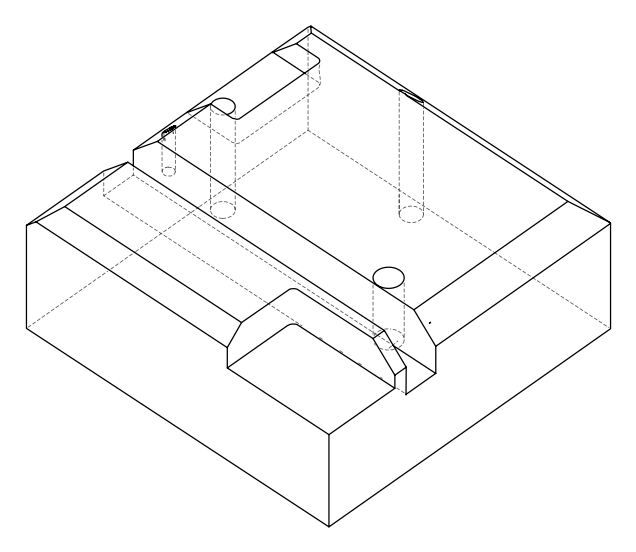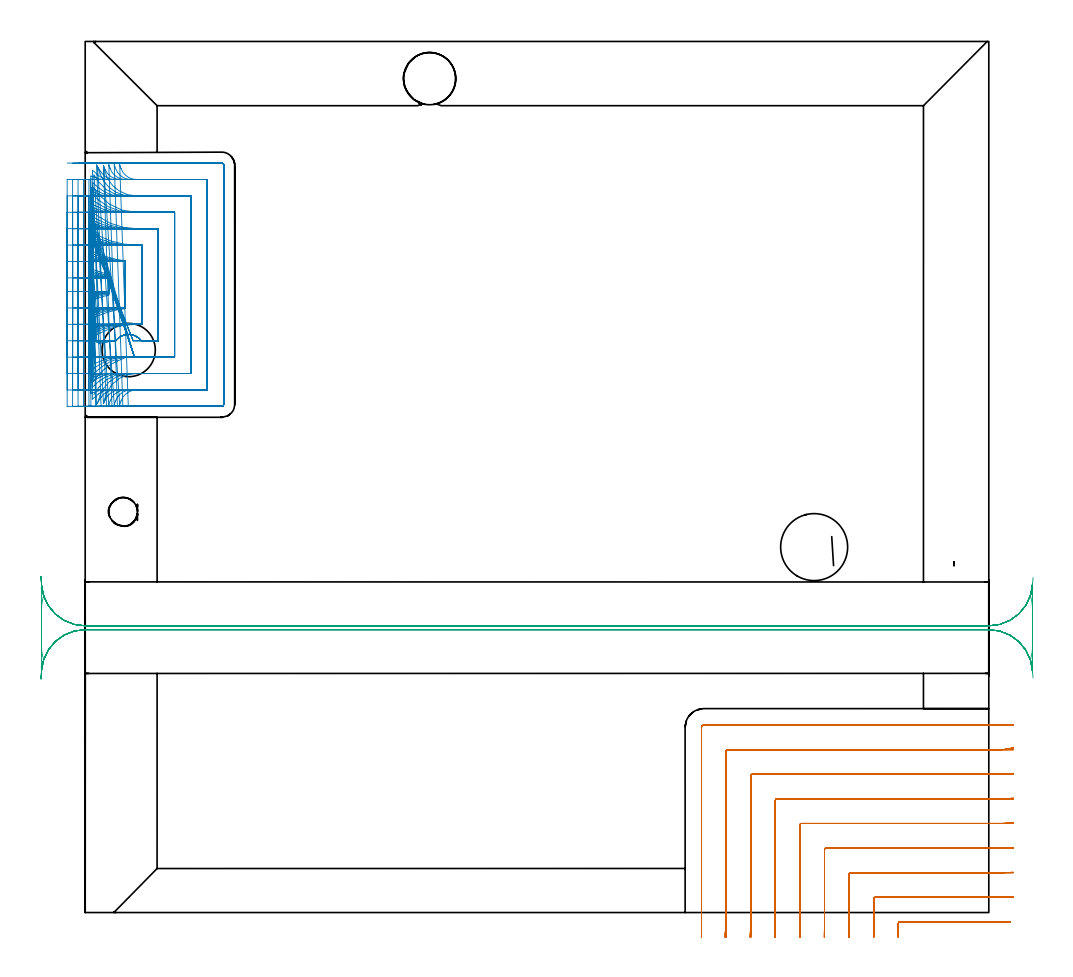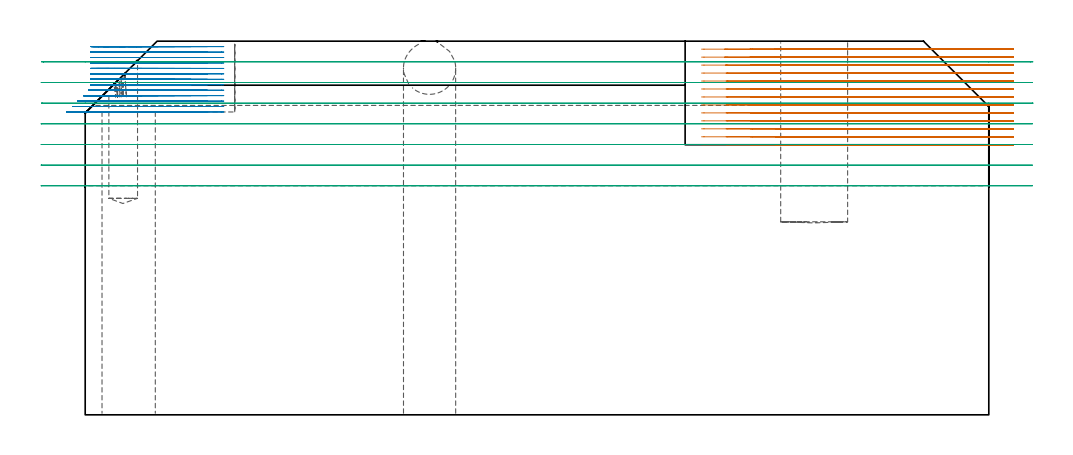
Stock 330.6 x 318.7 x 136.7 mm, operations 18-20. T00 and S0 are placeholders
(PLAN: 20 operations, 12 tool changes, 141.2 min)
(1 INDEXABLE_INSERT_DRILL_BLIND_HOLE_FROM_SOLID | STEP1POCKET | NXT0302_020 | 0.28 min | 31190 mm3)
(2 SPOT_DRILL | STEP1HOLE | NXT0321_9005460120000 | 0.05 min | 222 mm3)
(3 SPOT_DRILL_1 | STEP1HOLE_1 | NXT0321_9005460120000 | 0.05 min | 3108 mm3)
(4 SPOT_DRILL_2 | STEP1POCKET_1 | NXT0321_9005460120000 | 0.03 min | 701 mm3)
(5 DRILL_BLIND_HOLE_INTO_CENTER | STEP1HOLE | NXT0301_076 | 0.07 min | 1095 mm3)
(6 GUN_DRILL_THROUGH_HOLE | STEP1HOLE | UGT0307_009 | 0.74 min | 14107 mm3)
(7 DRILL_TO_ENLARGE_THROUGH_HOLE | STEP1HOLE | UGT0301_258 | 0.58 min | 23703 mm3)
(8 DRILL_BLIND_HOLE_INTO_CENTER_1 | STEP1HOLE_1 | UGT0301_198 | 0.06 min | 398 mm3)
(9 GUN_DRILL_THROUGH_HOLE_1 | STEP1HOLE_1 | UGT0307_003 | 0.55 min | 3837 mm3)
(10 SPADE_DRILL_TO_ENLARGE_THROUGH_HOLE | STEP1HOLE_1 | UGT0306_010 | 0.48 min | 33441 mm3)
(11 DRILL_BLIND_HOLE_INTO_CENTER_2 | STEP1POCKET_1 | NXT0301_076 | 0.22 min | 4461 mm3)
(12 AREA_MILL | FG_CHAMFER_SURFACE | UGT0205_001 | 6.89 min | 33155 mm3)
(13 AREA_MILL_1 | FG_CHAMFER_SURFACE_1 | UGT0205_001 | 1.26 min | 8391 mm3)
(14 AREA_MILL_2 | FG_CHAMFER_SURFACE_2 | UGT0205_001 | 9.97 min | 26700 mm3)
(15 AREA_MILL_3 | FG_CHAMFER_SURFACE_3 | UGT0205_001 | 8.74 min | 57070 mm3)
(16 AREA_MILL_4 | FG_CHAMFER_SURFACE_4 | UGT0205_001 | 13.74 min | 58611 mm3)
(17 AREA_MILL_5 | FG_CHAMFER_SURFACE_5 | UGT0205_001 | 21.66 min | 79391 mm3)
(18 MILL_CORNER_NOTCH_RECTANGULAR | CORNER_NOTCH_RECTANGULAR | NXT0201_011 | Follow Part, ap 3, ae 75% | 31.05 min | 310440 mm3)
(19 MILL_SLOT | SLOT_PARTIAL_RECTANGULAR | NXT0201_009 | Follow Part, ap 2, ae 75% | 33.45 min | 108676 mm3)
(20 MILL_RECTANGULAR_SLOT | SLOT_RECTANGULAR | UGT0201_004 | Follow Part, ap 8, ae 75% | 11.26 min | 573673 mm3)
(TOOL NXT0302_020 | Index. Insert Drill 24.5mm [880-D2450L25-03] | D24.5 PA176 FL74 Z2)
(TOOL NXT0321_9005460120000 | NC Spot Drill, 142deg, 12mm, Carbide, Uncoated | D12 PA142 FL30 Z2)
(TOOL NXT0301_076 | Carbide Drill 10.5mm [860.1-1050-032A1-MM 2214] | D10.5 PA140 FL55 Z2)
(TOOL UGT0307_009 | Gun Drill 12 mm | D12 PA130 FL24 Z1)
(TOOL UGT0301_258 | Twist Drill 19.1 mm | D19.1 PA118 FL140 Z2)
(TOOL UGT0301_198 | Twist Drill 7.9 mm | D7.9 PA118 FL73 Z2)
(TOOL UGT0307_003 | Gun Drill 7 mm | D7 PA130 FL24 Z1)
(TOOL UGT0306_010 | Spade Drill 19.5mm | D19.5 PA132 FL10 Z2)
(TOOL UGT0205_001 | Chamfer Mill 20 x 3 x 45 deg. | D20 FL50 Z2)
(TOOL NXT0201_011 | ENDMILL 12mm [2P460-1200-NA 1630] | D12 FL38 Z6)
(TOOL NXT0201_009 | ENDMILL 8mm [2P460-0800-NA 1630] | D8 FL26 Z6)
(TOOL UGT0201_004 | End Mill 32 mm | D32 FL53 Z6)
(OP 18 MILL_CORNER_NOTCH_RECTANGULAR)
G17 G21 G94 G90
T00 M6
G54
G17 G0 G90 X338.545 Y-3.379 S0 M3
G43 Z146.7 H1
Z133.785
G94 G1 X335.545 Y-3.398 F250.
G2 X335.072 Y-3.4 R72. F500.
G1 X298.095
G3 X297.5 Y-3.995 R0.6
G2 X297.485 Y-6. R72.
G1 X297.422 Y-8.999 F250.
G0 Z146.7
X339.599 Y5.691
Z133.785
G1 X336.6 Y5.619
G2 X335.072 Y5.6 R63. F500.
G1 X289.095
G3 X288.5 Y5.005 R0.6
G1 Y-4.472
G2 X288.481 Y-6. R63.
G1 X288.409 Y-8.999 F250.
G0 Z146.7
X339.599 Y14.706
Z133.785
G1 X336.6 Y14.622
G2 X335.072 Y14.6 R54. F500.
G1 X280.095
G3 X279.5 Y14.005 R0.6
G1 Y-4.472
G2 X279.478 Y-6. R54.
G1 X279.393 Y-8.999 F250.
G0 Z146.7
X339.598 Y23.728
Z133.785
G1 X336.6 Y23.626
G2 X335.072 Y23.6 R45. F500.
G1 X271.096
G3 X270.5 Y23.004 R0.6
G1 Y-4.472
G2 X270.474 Y-6. R45.
G1 X270.372 Y-8.998 F250.
G0 Z146.7
X339.597 Y32.76
Z133.785
G1 X336.6 Y32.632
G2 X335.072 Y32.6 R36. F500.
G1 X262.096
G3 X261.5 Y32.004 R0.6
G1 Y-4.472
G2 X261.468 Y-6. R36.
G1 X261.34 Y-8.997 F250.
G0 Z146.7
X339.595 Y41.813
Z133.785
G1 X336.6 Y41.643
G2 X335.072 Y41.6 R27. F500.
G1 X253.096
G3 X252.5 Y41.004 R0.6
G1 Y-4.472
G2 X252.457 Y-6. R27.
G1 X252.287 Y-8.995 F250.
G0 Z146.7
X339.589 Y50.92
Z133.785
G1 X336.6 Y50.665
G2 X335.072 Y50.6 R18. F500.
G1 X244.096
G3 X243.5 Y50.004 R0.6
G1 Y-4.472
G2 X243.435 Y-6. R18.
G1 X243.18 Y-8.989 F250.
G0 Z146.7
X339.556 Y60.24
Z133.785
G1 X336.6 Y59.731
G2 X335.072 Y59.6 R9. F500.
G1 X235.097
G3 X234.5 Y59.003 R0.6
G1 Y-4.472
G2 X234.369 Y-6. R9.
G1 X233.86 Y-8.956 F250.
G0 Z146.7
X338.072 Y68.6
Z133.785
G1 X335.072
X226.4 F500.
G3 X225.5 Y67.7 R0.9
G1 Y-4.472
Y-7.472 F250.
G0 Z146.7
X338.545 Y-3.379
Z130.869
G1 X335.545 Y-3.398
G2 X335.072 Y-3.4 R72. F500.
G1 X298.095
G3 X297.5 Y-3.995 R0.6
G2 X297.485 Y-6. R72.
G1 X297.422 Y-8.999 F250.
G0 Z146.7
X339.599 Y5.691
Z130.869
G1 X336.6 Y5.619
G2 X335.072 Y5.6 R63. F500.
G1 X289.095
G3 X288.5 Y5.005 R0.6
G1 Y-4.472
G2 X288.481 Y-6. R63.
G1 X288.409 Y-8.999 F250.
G0 Z146.7
X339.599 Y14.706
Z130.869
G1 X336.6 Y14.622
G2 X335.072 Y14.6 R54. F500.
G1 X280.095
G3 X279.5 Y14.005 R0.6
G1 Y-4.472
G2 X279.478 Y-6. R54.
G1 X279.394 Y-8.999 F250.
G0 Z146.7
X339.598 Y23.728
Z130.869
G1 X336.6 Y23.626
G2 X335.072 Y23.6 R45. F500.
G1 X271.096
G3 X270.5 Y23.004 R0.6
G1 Y-4.472
G2 X270.474 Y-6. R45.
G1 X270.372 Y-8.998 F250.
G0 Z146.7
X339.597 Y32.76
Z130.869
G1 X336.6 Y32.632
G2 X335.072 Y32.6 R36. F500.
G1 X262.096
G3 X261.5 Y32.004 R0.6
G1 Y-4.472
G2 X261.468 Y-6. R36.
G1 X261.34 Y-8.997 F250.
G0 Z146.7
X339.595 Y41.813
Z130.869
G1 X336.6 Y41.643
G2 X335.072 Y41.6 R27. F500.
G1 X253.096
G3 X252.5 Y41.004 R0.6
G1 Y-4.472
G2 X252.457 Y-6. R27.
G1 X252.287 Y-8.995 F250.
G0 Z146.7
X339.589 Y50.92
Z130.869
G1 X336.6 Y50.665
G2 X335.072 Y50.6 R18. F500.
G1 X244.096
G3 X243.5 Y50.004 R0.6
G1 Y-4.472
G2 X243.435 Y-6. R18.
G1 X243.18 Y-8.989 F250.
G0 Z146.7
X339.556 Y60.24
Z130.869
G1 X336.6 Y59.731
G2 X335.072 Y59.6 R9. F500.
G1 X235.097
G3 X234.5 Y59.003 R0.6
G1 Y-4.472
G2 X234.369 Y-6. R9.
G1 X233.86 Y-8.956 F250.
G0 Z146.7
X338.072 Y68.6
Z130.869
G1 X335.072
X226.4 F500.
G3 X225.5 Y67.7 R0.9
G1 Y-4.472
Y-7.472 F250.
G0 Z146.7
X338.545 Y-3.379
Z127.954
G1 X335.545 Y-3.398
G2 X335.073 Y-3.4 R72. F500.
G1 X298.095
G3 X297.5 Y-3.995 R0.6
G1 Y-5.343
G2 X297.497 Y-6. R72.
G1 X297.47 Y-9. F250.
G0 Z146.7
X339.599 Y5.691
Z127.954
G1 X336.6 Y5.619
G2 X335.073 Y5.6 R63. F500.
G1 X289.095
G3 X288.5 Y5.005 R0.6
G1 Y-5.343
G2 X288.497 Y-6. R63.
G1 X288.465 Y-9. F250.
G0 Z146.7
X339.599 Y14.706
Z127.954
G1 X336.6 Y14.622
G2 X335.073 Y14.6 R54. F500.
G1 X280.095
G3 X279.5 Y14.005 R0.6
G1 Y-5.343
G2 X279.496 Y-6. R54.
G1 X279.46 Y-9. F250.
G0 Z146.7
X339.598 Y23.728
Z127.954
G1 X336.6 Y23.626
G2 X335.073 Y23.6 R45. F500.
G1 X271.096
G3 X270.5 Y23.004 R0.6
G1 Y-5.343
G2 X270.495 Y-6. R45.
G1 X270.451 Y-9. F250.
G0 Z146.7
X339.597 Y32.76
Z127.954
G1 X336.6 Y32.632
G2 X335.073 Y32.6 R36. F500.
G1 X262.096
G3 X261.5 Y32.004 R0.6
G1 Y-5.343
G2 X261.494 Y-6. R36.
G1 X261.439 Y-9. F250.
G0 Z146.7
X339.595 Y41.813
Z127.954
G1 X336.6 Y41.643
G2 X335.073 Y41.6 R27. F500.
G1 X253.096
G3 X252.5 Y41.004 R0.6
G1 Y-5.343
G2 X252.492 Y-6. R27.
G1 X252.419 Y-8.999 F250.
G0 Z146.7
X339.589 Y50.919
Z127.954
G1 X336.6 Y50.665
G2 X335.073 Y50.6 R18. F500.
G1 X244.096
G3 X243.5 Y50.004 R0.6
G1 Y-5.343
G2 X243.488 Y-6. R18.
G1 X243.379 Y-8.998 F250.
G0 Z146.7
X339.556 Y60.24
Z127.954
G1 X336.6 Y59.731
G2 X335.073 Y59.6 R9. F500.
G1 X235.097
G3 X234.5 Y59.003 R0.6
G1 Y-5.343
G2 X234.476 Y-6. R9.
G1 X234.257 Y-8.992 F250.
G0 Z146.7
X338.073 Y68.6
Z127.954
G1 X335.073
X226.4 F500.
G3 X225.5 Y67.7 R0.9
G1 Y-5.343
Y-8.343 F250.
G0 Z146.7
X338.545 Y-3.379
Z125.038
G1 X335.545 Y-3.398
G2 X335.073 Y-3.4 R72. F500.
G1 X298.095
G3 X297.5 Y-3.995 R0.6
G1 Y-6.
Y-9. F250.
G0 Z146.7
X339.599 Y5.691
Z125.038
G1 X336.6 Y5.619
G2 X335.073 Y5.6 R63. F500.
G1 X289.095
G3 X288.5 Y5.005 R0.6
G1 Y-6.
Y-9. F250.
G0 Z146.7
X339.599 Y14.706
Z125.038
G1 X336.6 Y14.622
G2 X335.073 Y14.6 R54. F500.
G1 X280.095
G3 X279.5 Y14.005 R0.6
G1 Y-6.
Y-9. F250.
G0 Z146.7
X339.598 Y23.728
Z125.038
G1 X336.6 Y23.626
G2 X335.073 Y23.6 R45. F500.
G1 X271.096
G3 X270.5 Y23.004 R0.6
G1 Y-6.
Y-9. F250.
G0 Z146.7
X339.597 Y32.76
Z125.038
G1 X336.6 Y32.632
G2 X335.073 Y32.6 R36. F500.
G1 X262.096
G3 X261.5 Y32.004 R0.6
G1 Y-6.
Y-9. F250.
G0 Z146.7
X339.595 Y41.813
Z125.038
G1 X336.6 Y41.643
G2 X335.073 Y41.6 R27. F500.
G1 X253.096
G3 X252.5 Y41.004 R0.6
G1 Y-6.
Y-9. F250.
G0 Z146.7
X339.589 Y50.919
Z125.038
G1 X336.6 Y50.665
G2 X335.073 Y50.6 R18. F500.
G1 X244.096
G3 X243.5 Y50.004 R0.6
G1 Y-6.
Y-9. F250.
G0 Z146.7
X339.556 Y60.24
Z125.038
G1 X336.6 Y59.731
G2 X335.073 Y59.6 R9. F500.
G1 X235.097
G3 X234.5 Y59.003 R0.6
G1 Y-6.
Y-9. F250.
G0 Z146.7
X338.073 Y68.6
Z125.038
G1 X335.073
X226.4 F500.
G3 X225.5 Y67.7 R0.9
G1 Y-6.
Y-9. F250.
G0 Z146.7
X338.545 Y-3.379
Z122.123
G1 X335.545 Y-3.399
G2 X335.082 Y-3.4 R72. F500.
G1 X298.095
G3 X297.5 Y-3.995 R0.6
G1 Y-6.
Y-9. F250.
G0 Z146.7
X339.599 Y5.691
Z122.123
G1 X336.6 Y5.618
G2 X335.082 Y5.6 R63. F500.
G1 X289.095
G3 X288.5 Y5.005 R0.6
G1 Y-6.
Y-9. F250.
G0 Z146.7
X339.599 Y14.706
Z122.123
G1 X336.6 Y14.621
G2 X335.082 Y14.6 R54. F500.
G1 X280.095
G3 X279.5 Y14.005 R0.6
G1 Y-6.
Y-9. F250.
G0 Z146.7
X339.598 Y23.727
Z122.123
G1 X336.6 Y23.626
G2 X335.082 Y23.6 R45. F500.
G1 X271.096
G3 X270.5 Y23.004 R0.6
G1 Y-6.
Y-9. F250.
G0 Z146.7
X339.597 Y32.758
Z122.123
G1 X336.6 Y32.632
G2 X335.082 Y32.6 R36. F500.
G1 X262.096
G3 X261.5 Y32.004 R0.6
G1 Y-6.
Y-9. F250.
G0 Z146.7
X339.595 Y41.811
Z122.123
G1 X336.6 Y41.643
G2 X335.082 Y41.6 R27. F500.
G1 X253.096
G3 X252.5 Y41.004 R0.6
G1 Y-6.
Y-9. F250.
G0 Z146.7
X339.589 Y50.917
Z122.123
G1 X336.6 Y50.664
G2 X335.082 Y50.6 R18. F500.
G1 X244.096
G3 X243.5 Y50.004 R0.6
G1 Y-6.
Y-9. F250.
G0 Z146.7
X339.557 Y60.235
Z122.123
G1 X336.6 Y59.729
G2 X335.082 Y59.6 R9. F500.
G1 X235.097
G3 X234.5 Y59.003 R0.6
G1 Y-6.
Y-9. F250.
G0 Z146.7
X338.082 Y68.6
Z122.123
G1 X335.082
X226.4 F500.
G3 X225.5 Y67.7 R0.9
G1 Y-6.
Y-9. F250.
G0 Z146.7
X338.544 Y-3.4
Z119.208
G1 X335.544
X298.095 F500.
G3 X297.5 Y-3.995 R0.6
G1 Y-6.
Y-9. F250.
G0 Z146.7
X339.6 Y5.613
Z119.208
G1 X336.6 Y5.601
G2 X336.331 Y5.6 R63. F500.
G1 X289.095
G3 X288.5 Y5.005 R0.6
G1 Y-6.
Y-9. F250.
G0 Z146.7
X339.6 Y14.616
Z119.208
G1 X336.6 Y14.601
G2 X336.331 Y14.6 R54. F500.
G1 X280.095
G3 X279.5 Y14.005 R0.6
G1 Y-6.
Y-9. F250.
G0 Z146.7
X339.6 Y23.619
Z119.208
G1 X336.6 Y23.601
G2 X336.331 Y23.6 R45. F500.
G1 X271.096
G3 X270.5 Y23.004 R0.6
G1 Y-6.
Y-9. F250.
G0 Z146.7
X339.6 Y32.623
Z119.208
G1 X336.6 Y32.601
G2 X336.331 Y32.6 R36. F500.
G1 X262.096
G3 X261.5 Y32.004 R0.6
G1 Y-6.
Y-9. F250.
G0 Z146.7
X339.6 Y41.631
Z119.208
G1 X336.6 Y41.601
G2 X336.331 Y41.6 R27. F500.
G1 X253.096
G3 X252.5 Y41.004 R0.6
G1 Y-6.
Y-9. F250.
G0 Z146.7
X339.6 Y50.647
Z119.208
G1 X336.6 Y50.602
G2 X336.331 Y50.6 R18. F500.
G1 X244.096
G3 X243.5 Y50.004 R0.6
G1 Y-6.
Y-9. F250.
G0 Z146.7
X339.599 Y59.694
Z119.208
G1 X336.6 Y59.604
G2 X336.331 Y59.6 R9. F500.
G1 X235.097
G3 X234.5 Y59.003 R0.6
G1 Y-6.
Y-9. F250.
G0 Z146.7
X339.331 Y68.6
Z119.208
G1 X336.331
X226.4 F500.
G3 X225.5 Y67.7 R0.9
G1 Y-6.
Y-9. F250.
G0 Z146.7
X338.544 Y-3.4
Z116.292
G1 X335.544
X298.095 F500.
G3 X297.5 Y-3.995 R0.6
G1 Y-6.
Y-9. F250.
G0 Z146.7
X339.6 Y5.6
Z116.292
G1 X336.6
X289.095 F500.
G3 X288.5 Y5.005 R0.6
G1 Y-6.
Y-9. F250.
G0 Z146.7
X339.6 Y14.6
Z116.292
G1 X336.6
X280.095 F500.
G3 X279.5 Y14.005 R0.6
G1 Y-6.
Y-9. F250.
G0 Z146.7
X339.6 Y23.6
Z116.292
G1 X336.6
X271.096 F500.
G3 X270.5 Y23.004 R0.6
G1 Y-6.
Y-9. F250.
G0 Z146.7
X339.6 Y32.6
Z116.292
G1 X336.6
X262.096 F500.
G3 X261.5 Y32.004 R0.6
G1 Y-6.
Y-9. F250.
G0 Z146.7
X339.6 Y41.6
Z116.292
G1 X336.6
X253.096 F500.
G3 X252.5 Y41.004 R0.6
G1 Y-6.
Y-9. F250.
G0 Z146.7
X339.6 Y50.6
Z116.292
G1 X336.6
X244.096 F500.
G3 X243.5 Y50.004 R0.6
G1 Y-6.
Y-9. F250.
G0 Z146.7
X339.6 Y59.6
Z116.292
G1 X336.6
X235.097 F500.
G3 X234.5 Y59.003 R0.6
G1 Y-6.
Y-9. F250.
G0 Z146.7
X339.6 Y68.6
Z116.292
G1 X336.6
X226.4 F500.
G3 X225.5 Y67.7 R0.9
G1 Y-6.
Y-9. F250.
G0 Z146.7
X338.544 Y-3.4
Z113.377
G1 X335.544
X298.095 F500.
G3 X297.5 Y-3.995 R0.6
G1 Y-6.
Y-9. F250.
G0 Z146.7
X339.6 Y5.6
Z113.377
G1 X336.6
X289.095 F500.
G3 X288.5 Y5.005 R0.6
G1 Y-6.
Y-9. F250.
G0 Z146.7
X339.6 Y14.6
Z113.377
G1 X336.6
X280.095 F500.
G3 X279.5 Y14.005 R0.6
G1 Y-6.
Y-9. F250.
G0 Z146.7
X339.6 Y23.6
Z113.377
G1 X336.6
X271.096 F500.
G3 X270.5 Y23.004 R0.6
G1 Y-6.
Y-9. F250.
G0 Z146.7
X339.6 Y32.6
Z113.377
G1 X336.6
X262.096 F500.
G3 X261.5 Y32.004 R0.6
G1 Y-6.
Y-9. F250.
G0 Z146.7
X339.6 Y41.6
Z113.377
G1 X336.6
X253.096 F500.
G3 X252.5 Y41.004 R0.6
G1 Y-6.
Y-9. F250.
G0 Z146.7
X339.6 Y50.6
Z113.377
G1 X336.6
X244.096 F500.
G3 X243.5 Y50.004 R0.6
G1 Y-6.
Y-9. F250.
G0 Z146.7
X339.6 Y59.6
Z113.377
G1 X336.6
X235.097 F500.
G3 X234.5 Y59.003 R0.6
G1 Y-6.
Y-9. F250.
G0 Z146.7
X339.6 Y68.6
Z113.377
G1 X336.6
X226.4 F500.
G3 X225.5 Y67.7 R0.9
G1 Y-6.
Y-9. F250.
G0 Z146.7
X338.544 Y-3.4
Z110.462
G1 X335.544
X298.095 F500.
G3 X297.5 Y-3.995 R0.6
G1 Y-6.
Y-9. F250.
G0 Z146.7
X339.6 Y5.6
Z110.462
G1 X336.6
X289.095 F500.
G3 X288.5 Y5.005 R0.6
G1 Y-6.
Y-9. F250.
G0 Z146.7
X339.6 Y14.6
Z110.462
G1 X336.6
X280.095 F500.
G3 X279.5 Y14.005 R0.6
G1 Y-6.
Y-9. F250.
G0 Z146.7
X339.6 Y23.6
Z110.462
G1 X336.6
X271.096 F500.
G3 X270.5 Y23.004 R0.6
G1 Y-6.
Y-9. F250.
G0 Z146.7
X339.6 Y32.6
Z110.462
G1 X336.6
X262.096 F500.
G3 X261.5 Y32.004 R0.6
G1 Y-6.
Y-9. F250.
G0 Z146.7
X339.6 Y41.6
Z110.462
G1 X336.6
X253.096 F500.
G3 X252.5 Y41.004 R0.6
G1 Y-6.
Y-9. F250.
G0 Z146.7
X339.6 Y50.6
Z110.462
G1 X336.6
X244.096 F500.
G3 X243.5 Y50.004 R0.6
G1 Y-6.
Y-9. F250.
G0 Z146.7
X339.6 Y59.6
Z110.462
G1 X336.6
X235.097 F500.
G3 X234.5 Y59.003 R0.6
G1 Y-6.
Y-9. F250.
G0 Z146.7
X339.6 Y68.6
Z110.462
G1 X336.6
X226.4 F500.
G3 X225.5 Y67.7 R0.9
G1 Y-6.
Y-9. F250.
G0 Z146.7
X338.544 Y-3.4
Z107.546
G1 X335.544
X298.095 F500.
G3 X297.5 Y-3.995 R0.6
G1 Y-6.
Y-9. F250.
G0 Z146.7
X339.6 Y5.6
Z107.546
G1 X336.6
X289.095 F500.
G3 X288.5 Y5.005 R0.6
G1 Y-6.
Y-9. F250.
G0 Z146.7
X339.6 Y14.6
Z107.546
G1 X336.6
X280.095 F500.
G3 X279.5 Y14.005 R0.6
G1 Y-6.
Y-9. F250.
G0 Z146.7
X339.6 Y23.6
Z107.546
G1 X336.6
X271.096 F500.
G3 X270.5 Y23.004 R0.6
G1 Y-6.
Y-9. F250.
G0 Z146.7
X339.6 Y32.6
Z107.546
G1 X336.6
X262.096 F500.
G3 X261.5 Y32.004 R0.6
G1 Y-6.
Y-9. F250.
G0 Z146.7
X339.6 Y41.6
Z107.546
G1 X336.6
X253.096 F500.
G3 X252.5 Y41.004 R0.6
G1 Y-6.
Y-9. F250.
G0 Z146.7
X339.6 Y50.6
Z107.546
G1 X336.6
X244.096 F500.
G3 X243.5 Y50.004 R0.6
G1 Y-6.
Y-9. F250.
G0 Z146.7
X339.6 Y59.6
Z107.546
G1 X336.6
X235.097 F500.
G3 X234.5 Y59.003 R0.6
G1 Y-6.
Y-9. F250.
G0 Z146.7
X339.6 Y68.6
Z107.546
G1 X336.6
X226.4 F500.
G3 X225.5 Y67.7 R0.9
G1 Y-6.
Y-9. F250.
G0 Z146.7
X338.544 Y-3.4
Z104.631
G1 X335.544
X298.095 F500.
G3 X297.5 Y-3.995 R0.6
G1 Y-6.
Y-9. F250.
G0 Z146.7
X339.6 Y5.6
Z104.631
G1 X336.6
X289.095 F500.
G3 X288.5 Y5.005 R0.6
G1 Y-6.
Y-9. F250.
G0 Z146.7
X339.6 Y14.6
Z104.631
G1 X336.6
X280.095 F500.
G3 X279.5 Y14.005 R0.6
G1 Y-6.
Y-9. F250.
G0 Z146.7
X339.6 Y23.6
Z104.631
G1 X336.6
X271.096 F500.
G3 X270.5 Y23.004 R0.6
G1 Y-6.
Y-9. F250.
G0 Z146.7
X339.6 Y32.6
Z104.631
G1 X336.6
X262.096 F500.
G3 X261.5 Y32.004 R0.6
G1 Y-6.
Y-9. F250.
G0 Z146.7
X339.6 Y41.6
Z104.631
G1 X336.6
X253.096 F500.
G3 X252.5 Y41.004 R0.6
G1 Y-6.
Y-9. F250.
G0 Z146.7
X339.6 Y50.6
Z104.631
G1 X336.6
X244.096 F500.
G3 X243.5 Y50.004 R0.6
G1 Y-6.
Y-9. F250.
G0 Z146.7
X339.6 Y59.6
Z104.631
G1 X336.6
X235.097 F500.
G3 X234.5 Y59.003 R0.6
G1 Y-6.
Y-9. F250.
G0 Z146.7
X339.6 Y68.6
Z104.631
G1 X336.6
X226.4 F500.
G3 X225.5 Y67.7 R0.9
G1 Y-6.
Y-9. F250.
G0 Z146.7
X338.544 Y-3.4
Z101.715
G1 X335.544
X298.095 F500.
G3 X297.5 Y-3.995 R0.6
G1 Y-6.
Y-9. F250.
G0 Z146.7
X339.6 Y5.6
Z101.715
G1 X336.6
X289.095 F500.
G3 X288.5 Y5.005 R0.6
G1 Y-6.
Y-9. F250.
G0 Z146.7
X339.6 Y14.6
Z101.715
G1 X336.6
X280.095 F500.
G3 X279.5 Y14.005 R0.6
G1 Y-6.
Y-9. F250.
G0 Z146.7
X339.6 Y23.6
Z101.715
G1 X336.6
X271.096 F500.
G3 X270.5 Y23.004 R0.6
G1 Y-6.
Y-9. F250.
G0 Z146.7
X339.6 Y32.6
Z101.715
G1 X336.6
X262.096 F500.
G3 X261.5 Y32.004 R0.6
G1 Y-6.
Y-9. F250.
G0 Z146.7
X339.6 Y41.6
Z101.715
G1 X336.6
X253.096 F500.
G3 X252.5 Y41.004 R0.6
G1 Y-6.
Y-9. F250.
G0 Z146.7
X339.6 Y50.6
Z101.715
G1 X336.6
X244.096 F500.
G3 X243.5 Y50.004 R0.6
G1 Y-6.
Y-9. F250.
G0 Z146.7
X339.6 Y59.6
Z101.715
G1 X336.6
X235.097 F500.
G3 X234.5 Y59.003 R0.6
G1 Y-6.
Y-9. F250.
G0 Z146.7
X339.6 Y68.6
Z101.715
G1 X336.6
X226.4 F500.
G3 X225.5 Y67.7 R0.9
G1 Y-6.
Y-9. F250.
G0 Z146.7
X338.544 Y-3.4
Z98.8
G1 X335.544
X298.095 F500.
G3 X297.5 Y-3.995 R0.6
G1 Y-6.
Y-9. F250.
G0 Z146.7
X339.6 Y5.6
Z98.8
G1 X336.6
X289.095 F500.
G3 X288.5 Y5.005 R0.6
G1 Y-6.
Y-9. F250.
G0 Z146.7
X339.6 Y14.6
Z98.8
G1 X336.6
X280.095 F500.
G3 X279.5 Y14.005 R0.6
G1 Y-6.
Y-9. F250.
G0 Z146.7
X339.6 Y23.6
Z98.8
G1 X336.6
X271.096 F500.
G3 X270.5 Y23.004 R0.6
G1 Y-6.
Y-9. F250.
G0 Z146.7
X339.6 Y32.6
Z98.8
G1 X336.6
X262.096 F500.
G3 X261.5 Y32.004 R0.6
G1 Y-6.
Y-9. F250.
G0 Z146.7
X339.6 Y41.6
Z98.8
G1 X336.6
X253.096 F500.
G3 X252.5 Y41.004 R0.6
G1 Y-6.
Y-9. F250.
G0 Z146.7
X339.6 Y50.6
Z98.8
G1 X336.6
X244.096 F500.
G3 X243.5 Y50.004 R0.6
G1 Y-6.
Y-9. F250.
G0 Z146.7
X339.6 Y59.6
Z98.8
G1 X336.6
X235.097 F500.
G3 X234.5 Y59.003 R0.6
G1 Y-6.
Y-9. F250.
G0 Z146.7
X339.6 Y68.6
Z98.8
G1 X336.6
X226.4 F500.
G3 X225.5 Y67.7 R0.9
G1 Y-6.
Y-9. F250.
G0 Z146.7
M5
M2
(OP 19 MILL_SLOT)
G17 G21 G94 G90
T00 M6
G54
G17 G0 G90 X2.068 Y223.853 S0 M3
G43 Z146.7 H1
Z134.708
G94 G1 X4.9 Y224.844 F250.
G2 X8.7 Y225.975 R42. F500.
G1 Y233.428
G2 X4.9 Y234.56 R42.
G1 X2.069 Y235.551 F250.
X2.132 Y217.265 F500.
X4.9 Y218.421 F250.
G2 X14.7 Y220.969 R36. F500.
G1 Y238.432
G2 X4.9 Y240.984 R36.
G1 X2.132 Y242.14 F250.
X2.309 Y210.459 F500.
X4.973 Y211.839 F250.
G2 X18.77 Y215.2 R30. F500.
G1 X20.7
Y244.2
X18.781
G2 X4.9 Y247.604 R30.
G1 X2.24 Y248.992 F250.
X17.533 Y209.2 F500.
X20.533 F250.
X26.7 F500.
Y250.2
X18.781
G2 X4.9 Y254.621 R24.
G1 X2.453 Y256.356 F250.
X18.025 Y203.2 F500.
X21.025 F250.
X32.7 F500.
Y256.2
X18.781
G2 X4.9 Y262.74 R18.
G1 X2.99 Y265.054 F250.
X2.988 Y194.361 F500.
X4.9 Y196.673 F250.
G2 X11.777 Y201.786 R18. F500.
G1 X14.542 Y202.952 F250.
G0 Z146.7
X6.718 Y186.198
Z134.708
G1 X7.026 Y187.666
G2 X18.77 Y197.2 R12. F500.
G1 X38.7
Y262.2
X18.781
G2 X7.036 Y271.739 R12.
G1 X6.728 Y273.207 F250.
X12.613 Y185.786 F500.
X13.113 Y187.2 F250.
G2 X18.77 Y191.2 R6. F500.
G1 X44.7
Y268.2
X18.781
G2 X13.124 Y272.2 R6.
G1 X12.624 Y273.614 F250.
X15.77 Y185.2 F500.
X18.77 F250.
X49.9 F500.
G3 X50.7 Y186. R0.8
G1 Y273.4
G3 X49.9 Y274.2 R0.8
G1 X18.781
X15.781 F250.
G0 Z146.7
X2.022 Y224.637
Z132.715
G1 X4.9 Y225.486
G2 X8.7 Y226.416 R42. F500.
G1 Y232.986
G2 X4.9 Y233.918 R42.
G1 X2.023 Y234.767 F250.
X2.068 Y218.194 F500.
X4.9 Y219.184 F250.
G2 X14.7 Y221.14 R36. F500.
G1 Y238.261
G2 X4.9 Y240.219 R36.
G1 X2.068 Y241.21 F250.
X2.145 Y211.561 F500.
X4.9 Y212.749 F250.
G2 X16.777 Y215.2 R30. F500.
G1 X20.7
Y244.2
X16.788
G2 X4.9 Y246.656 R30.
G1 X2.146 Y247.845 F250.
X17.533 Y209.2 F500.
X20.533 F250.
X26.7 F500.
Y250.2
X16.788
G2 X4.9 Y253.351 R24.
G1 X2.294 Y254.837 F250.
X18.025 Y203.2 F500.
X21.025 F250.
X32.7 F500.
Y256.2
X16.788
G2 X4.9 Y260.684 R18.
G1 X2.647 Y262.665 F250.
X2.646 Y196.746 F500.
X4.9 Y198.725 F250.
G2 X11.162 Y202.302 R18. F500.
G1 X14.013 Y203.238 F250.
G0 Z146.7
X4.461 Y186.339
Z132.715
G1 X5.453 Y189.17
G2 X16.777 Y197.2 R12. F500.
G1 X38.7
Y262.2
X16.788
G2 X5.46 Y270.241 R12.
G1 X4.47 Y273.073 F250.
X10.621 Y185.786 F500.
X11.121 Y187.2 F250.
G2 X16.777 Y191.2 R6. F500.
G1 X44.7
Y268.2
X16.788
G2 X11.131 Y272.2 R6.
G1 X10.631 Y273.614 F250.
X13.777 Y185.2 F500.
X16.777 F250.
X49.9 F500.
G3 X50.7 Y186. R0.8
G1 Y273.4
G3 X49.9 Y274.2 R0.8
G1 X16.788
X13.788 F250.
G0 Z146.7
X1.984 Y225.314
Z130.723
G1 X4.9 Y226.02
G2 X8.7 Y226.757 R42. F500.
G1 Y232.645
G2 X4.9 Y233.382 R42.
G1 X1.984 Y234.089 F250.
X2.015 Y218.992 F500.
X4.9 Y219.816 F250.
G2 X14.7 Y221.2 R36. F500.
G1 Y238.2
G2 X4.9 Y239.587 R36.
G1 X2.016 Y240.411 F250.
X2.068 Y212.536 F500.
X4.9 Y213.524 F250.
G2 X14.786 Y215.2 R30. F500.
G1 X20.7
Y244.2
X14.795
G2 X4.9 Y245.879 R30.
G1 X2.068 Y246.868 F250.
X17.533 Y209.2 F500.
X20.533 F250.
X26.7 F500.
Y250.2
X14.795
G2 X4.9 Y252.335 R24.
G1 X2.167 Y253.572 F250.
X18.025 Y203.2 F500.
X21.025 F250.
X32.7 F500.
Y256.2
X14.795
G2 X4.9 Y259.164 R18.
G1 X2.394 Y260.813 F250.
X2.62 Y198.801 F500.
X5.154 Y200.406 F250.
G2 X10.48 Y202.678 R18.
G1 X13.393 Y203.395
G0 Z146.7
X3.2 Y189.531
Z130.723
G1 X4.9 Y192.002
G2 X14.786 Y197.2 R12. F500.
G1 X38.7
Y262.2
X14.795
G2 X4.9 Y267.411 R12.
G1 X3.203 Y269.885 F250.
X8.629 Y185.786 F500.
X9.129 Y187.2 F250.
G2 X14.786 Y191.2 R6. F500.
G1 X44.7
Y268.2
X14.795
G2 X9.138 Y272.2 R6.
G1 X8.638 Y273.614 F250.
X11.786 Y185.2 F500.
X14.786 F250.
X49.9 F500.
G3 X50.7 Y186. R0.8
G1 Y273.4
G3 X49.9 Y274.2 R0.8
G1 X14.795
X11.795 F250.
G0 Z146.7
X1.954 Y225.886
Z128.731
G1 X4.9 Y226.451
G2 X8.7 Y227. R42. F500.
G1 Y232.401
G2 X4.9 Y232.95 R42.
G1 X1.954 Y233.514 F250.
X1.973 Y219.665 F500.
X4.9 Y220.323 F250.
G2 X12.799 Y221.2 R36. F500.
G1 X14.7
Y238.2
X12.802
G2 X4.9 Y239.078 R36.
G1 X1.973 Y239.736 F250.
X2.006 Y213.352 F500.
X4.9 Y214.142 F250.
G2 X12.799 Y215.2 R30. F500.
G1 X20.7
Y244.2
X12.802
G2 X4.9 Y245.259 R30.
G1 X2.006 Y246.05 F250.
X5.026 Y208.104 F500.
X7.964 Y208.708 F250.
G2 X10.884 Y209.123 R24. F500.
G3 X11.658 Y209.7 R4.
G2 X11.945 Y209.973 R7.227
X13.075 Y210.806 R7.204
X13.494 Y211.019 R5.762
X20.533 Y209.2 R5.767
G1 X26.7
Y250.2
X12.802
G2 X4.9 Y251.538 R24.
G1 X2.067 Y252.526 F250.
X3.396 Y200.84 F500.
X6.186 Y201.942 F250.
G2 X9.676 Y202.927 R18.
G1 X12.63 Y203.448
X18.025 Y203.2
X21.025
X32.7 F500.
Y256.2
X12.802
G2 X4.9 Y258.027 R18.
G1 X2.205 Y259.344 F250.
X2.642 Y192.26 F500.
X4.9 Y194.234 F250.
G2 X12.799 Y197.2 R12. F500.
G1 X38.7
Y262.2
X12.802
G2 X4.9 Y265.169 R12.
G1 X2.642 Y267.144 F250.
X6.687 Y186.149 F500.
X7.27 Y187.531 F250.
G2 X12.799 Y191.2 R6. F500.
G1 X44.7
Y268.2
X12.802
G2 X7.273 Y271.87 R6.
G1 X6.69 Y273.252 F250.
X9.799 Y185.2 F500.
X12.799 F250.
X49.9 F500.
G3 X50.7 Y186. R0.8
G1 Y273.4
G3 X49.9 Y274.2 R0.8
G1 X12.802
X9.802 F250.
G0 Z146.7
X1.93 Y226.362
Z126.738
G1 X4.9 Y226.783
G2 X8.7 Y227.147 R42. F500.
G1 Y232.253
G2 X4.9 Y232.617 R42.
G1 X1.93 Y233.039 F250.
X1.941 Y220.221 F500.
X4.9 Y220.713 F250.
G2 X10.801 Y221.2 R36. F500.
G1 X14.7
Y238.2
X10.804
G2 X4.9 Y238.687 R36.
G1 X1.941 Y239.179 F250.
X1.959 Y214.024 F500.
X4.9 Y214.614 F250.
G2 X10.801 Y215.2 R30. F500.
G1 X20.7
Y244.2
X10.804
G2 X4.9 Y244.787 R30.
G1 X1.959 Y245.377 F250.
X4.312 Y208.5 F500.
X7.279 Y208.94 F250.
G2 X10.801 Y209.2 R24. F500.
G1 X11.012
G3 X11.657 Y209.699 R4.
G1 X11.737 Y209.779
G2 X12.073 Y210.086 R7.231
X13.075 Y210.806 R7.204
X13.297 Y210.924 R5.762
X20.533 Y209.2 R5.769
G1 X26.7
Y250.2
X10.804
G2 X4.9 Y250.938 R24.
G1 X1.992 Y251.676 F250.
X18.025 Y203.2 F500.
X21.025 F250.
X32.7 F500.
Y256.2
X10.804
G2 X4.9 Y257.196 R18.
G1 X2.066 Y258.18 F250.
X2.288 Y194.173 F500.
X4.9 Y195.649 F250.
G2 X10.801 Y197.2 R12. F500.
G1 X38.7
Y262.2
X10.804
G2 X4.9 Y263.753 R12.
G1 X2.288 Y265.229 F250.
X4.128 Y185.886 F500.
X5.737 Y188.418 F250.
G2 X10.801 Y191.2 R6. F500.
G1 X44.7
Y268.2
X10.804
G2 X5.738 Y270.985 R6.
G1 X4.131 Y273.518 F250.
X7.801 Y185.2 F500.
X10.801 F250.
X49.9 F500.
G3 X50.7 Y186. R0.8
G1 Y273.4
G3 X49.9 Y274.2 R0.8
G1 X10.804
X7.804 F250.
G0 Z146.7
X1.913 Y226.739
Z124.746
G1 X4.9 Y227.018
G2 X8.7 Y227.2 R42. F500.
G1 Y232.2
G2 X4.9 Y232.383 R42.
G1 X1.913 Y232.663 F250.
X1.918 Y220.662 F500.
X4.9 Y220.987 F250.
G2 X8.806 Y221.2 R36. F500.
G1 X14.7
Y238.2
X8.816
G2 X4.9 Y238.414 R36.
G1 X1.918 Y238.74 F250.
X1.926 Y214.554 F500.
X4.9 Y214.945 F250.
G2 X8.806 Y215.2 R30. F500.
G1 X20.7
Y244.2
X8.816
G2 X4.9 Y244.457 R30.
G1 X1.926 Y244.848 F250.
X3.923 Y208.889 F500.
X6.913 Y209.125 F250.
G2 X8.806 Y209.2 R24. F500.
G1 X11.012
G3 X11.657 Y209.699 R4.
G2 X12.003 Y210.025 R7.231
X13.032 Y210.781 R7.263
G1 X13.067 Y210.802
G2 X20.533 Y209.2 R5.769
G1 X26.7
Y250.2
X8.816
G2 X4.9 Y250.522 R24.
G1 X1.94 Y251.011 F250.
X18.025 Y203.2 F500.
X21.025 F250.
X32.7 F500.
Y256.2
X8.816
G2 X4.9 Y256.631 R18.
G1 X1.972 Y257.284 F250.
X2.063 Y195.57 F500.
X4.9 Y196.547 F250.
G2 X8.806 Y197.2 R12. F500.
G1 X38.7
Y262.2
X8.816
G2 X4.9 Y262.857 R12.
G1 X2.064 Y263.836 F250.
X2.631 Y187.821 F500.
X4.914 Y189.767 F250.
G2 X8.806 Y191.2 R6. F500.
G1 X44.7
Y268.2
X8.816
G2 X4.915 Y269.642 R6.
G1 X2.636 Y271.592 F250.
X5.806 Y185.2 F500.
X8.806 F250.
X49.9 F500.
G3 X50.7 Y186. R0.8
G1 Y273.4
G3 X49.9 Y274.2 R0.8
G1 X8.816
X5.816 F250.
G0 Z146.7
X1.903 Y227.019
Z122.754
G1 X4.9 Y227.156
G2 X6.82 Y227.2 R42. F500.
G1 X8.7
Y232.2
X6.82
G2 X4.9 Y232.244 R42.
G1 X1.903 Y232.381 F250.
X1.904 Y220.989 F500.
X4.9 Y221.149 F250.
G2 X6.82 Y221.2 R36. F500.
G1 X14.7
Y238.2
X6.82
G2 X4.9 Y238.251 R36.
G1 X1.904 Y238.411 F250.
X1.906 Y214.946 F500.
X4.9 Y215.138 F250.
G2 X6.82 Y215.2 R30. F500.
G1 X20.7
Y244.2
X6.82
G2 X4.9 Y244.262 R30.
G1 X1.906 Y244.454 F250.
X3.789 Y209.196 F500.
X6.789 Y209.2 F250.
X6.82 F500.
X11.011
G3 X11.656 Y209.698 R4.
G2 X11.975 Y209.999 R7.263
X13.068 Y210.803 R7.296
X13.369 Y210.961 R5.767
X20.533 Y209.2 R5.767
G1 X26.7
Y250.2
X6.82
G2 X4.9 Y250.277 R24.
G1 X1.91 Y250.517 F250.
X18.025 Y203.2 F500.
X21.025 F250.
X32.7 F500.
Y256.2
X6.82
G2 X4.9 Y256.303 R18.
G1 X1.917 Y256.623 F250.
X1.939 Y196.565 F500.
X4.9 Y197.045 F250.
G2 X6.82 Y197.2 R12. F500.
G1 X38.7
Y262.2
X6.82
G2 X4.9 Y262.355 R12.
G1 X1.939 Y262.835 F250.
X2.058 Y189.924 F500.
X4.9 Y190.884 F250.
G2 X6.82 Y191.2 R6. F500.
G1 X44.7
Y268.2
X6.82
G2 X4.9 Y268.516 R6.
G1 X2.058 Y269.476 F250.
X3.82 Y185.2 F500.
X6.82 F250.
X49.9 F500.
G3 X50.7 Y186. R0.8
G1 Y273.4
G3 X49.9 Y274.2 R0.8
G1 X6.82
X3.82 F250.
G0 X1.9 Y227.186 Z120.761
G1 X4.9 Y227.2
X5.085 F500.
X8.7
Y232.2
X5.089
X4.9
X1.9 Y232.214 F250.
Y221.184 F500.
X4.9 Y221.2 F250.
X5.085 F500.
X14.7
Y238.2
X5.089
X4.9
X1.9 Y238.216 F250.
Y215.181 F500.
X4.9 Y215.199 F250.
X5.085 Y215.2 F500.
X20.7
Y244.2
X5.089
X4.9 Y244.201
X1.9 Y244.219 F250.
X3.789 Y209.2 F500.
X6.789 F250.
X11.011 F500.
G3 X11.655 Y209.697 R4.
G2 X11.974 Y209.999 R7.296
X13.068 Y210.803 R7.33
X20.533 Y209.2 R5.767
G1 X26.7
Y250.2
X5.089
X4.9 Y250.201
X1.9 Y250.224 F250.
X18.025 Y203.2 F500.
X21.025 F250.
X32.7 F500.
Y256.2
X5.089
X4.9 Y256.201
X1.9 Y256.232 F250.
Y197.152 F500.
X4.9 Y197.199 F250.
X5.085 Y197.2 F500.
X38.7
Y262.2
X5.089
X4.9 Y262.201
X1.9 Y262.249 F250.
X1.902 Y191.105 F500.
X4.9 Y191.197 F250.
X5.085 Y191.2 F500.
X44.7
Y268.2
X5.089
X4.9 Y268.203
X1.901 Y268.297 F250.
X2.085 Y185.2 F500.
X5.085 F250.
X49.9 F500.
G3 X50.7 Y186. R0.8
G1 Y273.4
G3 X49.9 Y274.2 R0.8
G1 X5.089
X2.089 F250.
G0 X1.369 Y227.2 Z118.769
G1 X4.369
X8.7 F500.
Y232.2
X4.369
X1.369 F250.
Y221.2 F500.
X4.369 F250.
X14.7 F500.
Y238.2
X4.369
X1.369 F250.
Y215.2 F500.
X4.369 F250.
X20.7 F500.
Y244.2
X4.369
X1.369 F250.
X2.498 Y209.2 F500.
X5.498 F250.
X11.241 F500.
G3 X11.489 Y209.481 R4.
G1 X11.568 Y209.58
G2 X11.978 Y210.002 R5.754
X13.009 Y210.767 R7.33
X13.834 Y211.162 R5.754
X20.533 Y209.2 R5.767
G1 X26.7
Y250.2
X4.369
X1.369 F250.
X3.607 Y203.2 F500.
X6.607 F250.
X10.132
X13.132
X18.025
X21.025
X32.7 F500.
Y256.2
X4.369
X1.369 F250.
Y197.2 F500.
X4.369 F250.
X38.7 F500.
Y262.2
X4.369
X1.369 F250.
Y191.2 F500.
X4.369 F250.
X44.7 F500.
Y268.2
X4.369
X1.369 F250.
Y185.2 F500.
X4.369 F250.
X49.9 F500.
G3 X50.7 Y186. R0.8
G1 Y273.4
G3 X49.9 Y274.2 R0.8
G1 X4.369
X1.369 F250.
G0 X-0.623 Y227.2 Z116.777
G1 X2.377
X8.7 F500.
Y232.2
X2.377
X-0.623 F250.
Y221.2 F500.
X2.377 F250.
X14.7 F500.
Y238.2
X2.377
X-0.623 F250.
Y215.2 F500.
X2.377 F250.
X20.7 F500.
Y244.2
X2.377
X-0.623 F250.
Y209.2 F500.
X2.377 F250.
X11.267 F500.
G2 X11.403 Y209.377 R5.744
G1 X11.489 Y209.481
X11.524 Y209.525
G2 X12.883 Y210.692 R5.744
X19.345 Y210.399 R5.754
X20.533 Y209.2 R5.747
G1 X26.7
Y250.2
X2.377
X-0.623 F250.
Y203.2 F500.
X2.377 F250.
X10.773 F500.
X13.773 F250.
X18.025
X21.025
X32.7 F500.
Y256.2
X2.377
X-0.623 F250.
Y197.2 F500.
X2.377 F250.
X38.7 F500.
Y262.2
X2.377
X-0.623 F250.
Y191.2 F500.
X2.377 F250.
X44.7 F500.
Y268.2
X2.377
X-0.623 F250.
Y185.2 F500.
X2.377 F250.
X49.9 F500.
G3 X50.7 Y186. R0.8
G1 Y273.4
G3 X49.9 Y274.2 R0.8
G1 X2.377
X-0.623 F250.
G0 X-2.615 Y227.2 Z114.785
G1 X0.385
X8.7 F500.
Y232.2
X0.385
X-2.615 F250.
Y221.2 F500.
X0.385 F250.
X14.7 F500.
Y238.2
X0.385
X-2.615 F250.
Y215.2 F500.
X0.385 F250.
X20.7 F500.
Y244.2
X0.385
X-2.615 F250.
Y209.2 F500.
X0.385 F250.
X11.268 F500.
G2 X13.913 Y211.193 R5.75
X14.4 Y211.348 R5.744
X20.533 Y209.2 R5.757
G1 X26.7
Y250.2
X0.385
X-2.615 F250.
Y203.2 F500.
X0.385 F250.
X10.775 F500.
X13.775 F250.
X18.023
X21.023
X32.7 F500.
Y256.2
X0.385
X-2.615 F250.
Y197.2 F500.
X0.385 F250.
X38.7 F500.
Y262.2
X0.385
X-2.615 F250.
Y191.2 F500.
X0.385 F250.
X44.7 F500.
Y268.2
X0.385
X-2.615 F250.
Y185.2 F500.
X0.385 F250.
X49.9 F500.
G3 X50.7 Y186. R0.8
G1 Y273.4
G3 X49.9 Y274.2 R0.8
G1 X0.385
X-2.615 F250.
G0 X-4.607 Y227.2 Z112.792
G1 X-1.607
X8.7 F500.
Y232.2
X-1.608
X-4.608 F250.
X-4.607 Y221.2
X-1.607
X14.7 F500.
Y238.2
X-1.608
X-4.608 F250.
X-4.607 Y215.2
X-1.607
X20.7 F500.
Y244.2
X-1.608
X-4.608 F250.
X-4.607 Y209.2
X-1.607
X11.269 F500.
G2 X14.273 Y211.312 R5.751
X20.533 Y209.2 R5.757
G1 X26.7
Y250.2
X-1.608
X-4.608 F250.
X-4.607 Y203.2
X-1.607
X10.775 F500.
X13.775 F250.
X18.023
X21.023
X32.7 F500.
Y256.2
X-1.608
X-4.608 F250.
X-4.607 Y197.2
X-1.607
X38.7 F500.
Y262.2
X-1.608
X-4.608 F250.
X-4.607 Y191.2
X-1.607
X44.7 F500.
Y268.2
X-1.608
X-4.608 F250.
X-4.607 Y185.2
X-1.607
X49.9 F500.
G3 X50.7 Y186. R0.8
G1 Y273.4
G3 X49.9 Y274.2 R0.8
G1 X-1.608
X-4.608 F250.
G0 X-6.598 Y227.2 Z110.8
G1 X-3.598
X8.7 F500.
Y232.2
X-3.598
X-6.598 F250.
Y221.2
X-3.598
X14.7 F500.
Y238.2
X-3.599
X-6.599 F250.
X-6.598 Y215.2
X-3.598
X20.7 F500.
Y244.2
X-3.599
X-6.599 F250.
X-6.598 Y209.2
X-3.598
X11.269 F500.
G2 X14.273 Y211.312 R5.751
X20.533 Y209.2 R5.757
G1 X26.7
Y250.2
X-3.599
X-6.599 F250.
X-6.598 Y203.2
X-3.598
X10.775 F500.
X13.775 F250.
X18.023
X21.023
X32.7 F500.
Y256.2
X-3.599
X-6.599 F250.
X-6.598 Y197.2
X-3.598
X38.7 F500.
Y262.2
X-3.599
X-6.599 F250.
X-6.598 Y191.2
X-3.598
X44.7 F500.
Y268.2
X-3.599
X-6.599 F250.
X-6.598 Y185.2
X-3.598
X49.9 F500.
G3 X50.7 Y186. R0.8
G1 Y273.4
G3 X49.9 Y274.2 R0.8
G1 X-3.599
X-6.599 F250.
G0 Z146.7
M5
M2
(OP 20 MILL_RECTANGULAR_SLOT)
G17 G21 G94 G90
T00 M6
G54
G17 G0 G90 X346.729 Y118.699 S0 M3
G43 Z146.7 H0
Z129.143
G94 G1 X345.783 Y115.852 F250.
G2 X330.6 Y104.9 R16. F500.
G1 X0.
G2 X-15.183 Y115.852 R16.
G1 X-15.211 Y115.862
G3 X-16. Y110.901 R16.
G1 Y97.5
G3 X-15.211 Y92.539 R16.
G1 X-15.183 Y92.548
G2 X0. Y103.5 R16.
G1 X330.6
G2 X345.783 Y92.548 R16.
G1 X346.729 Y89.701 F250.
G0 Z146.7
X-16.129
Z121.586
G1 X-15.183 Y92.548
G2 X0. Y103.5 R16. F500.
G1 X330.6
G2 X345.793 Y92.518 R16.
G1 X345.821 Y92.509
G3 X346.6 Y97.427 R16.
G1 Y110.914
X346.599 Y111.092
G3 X345.822 Y115.892 R16.
G1 X345.793 Y115.883
G2 X330.6 Y104.9 R16.
G1 X0.
G2 X-15.183 Y115.852 R16.
G1 X-16.129 Y118.699 F250.
G0 Z146.7
X346.796 Y122.54
Z114.029
G1 X346.543 Y119.551
G2 X330.6 Y104.9 R16. F500.
G1 X0.
G2 X-15.794 Y118.343 R16.
G1 X-15.824 Y118.347
G3 X-16. Y115.98 R16.
G1 Y92.408
G3 X-15.825 Y90.047 R16.
G1 X-15.795 Y90.052
G2 X0. Y103.5 R16.
G1 X330.6
G2 X346.543 Y88.852 R16.
G1 X346.796 Y85.863 F250.
G0 Z146.7
X-16.154 Y85.485
Z106.471
G1 X-15.97 Y88.479
G2 X0. Y103.5 R16. F500.
G1 X330.6
G2 X346.59 Y88.066 R16.
G1 Y120.334
G2 X330.6 Y104.9 R16.
G1 X0.
G2 X-15.97 Y119.921 R16.
G1 X-16.154 Y122.915 F250.
G0 Y85.485 Z98.914
G1 X-15.97 Y88.479
G2 X0. Y103.5 R16. F500.
G1 X330.6
G2 X346.59 Y88.066 R16.
G1 Y120.334
G2 X330.6 Y104.9 R16.
G1 X0.
G2 X-15.97 Y119.921 R16.
G1 X-16.154 Y122.915 F250.
G0 Y85.485 Z91.357
G1 X-15.97 Y88.479
G2 X0. Y103.5 R16. F500.
G1 X330.6
G2 X346.59 Y88.066 R16.
G1 Y120.334
G2 X330.6 Y104.9 R16.
G1 X0.
G2 X-15.97 Y119.921 R16.
G1 X-16.154 Y122.915 F250.
G0 Y85.485 Z83.8
G1 X-15.97 Y88.479
G2 X0. Y103.5 R16. F500.
G1 X330.6
G2 X346.59 Y88.066 R16.
G1 Y120.334
G2 X330.6 Y104.9 R16.
G1 X0.
G2 X-15.97 Y119.921 R16.
G1 X-16.154 Y122.915 F250.
G0 Z146.7
M5
M2
